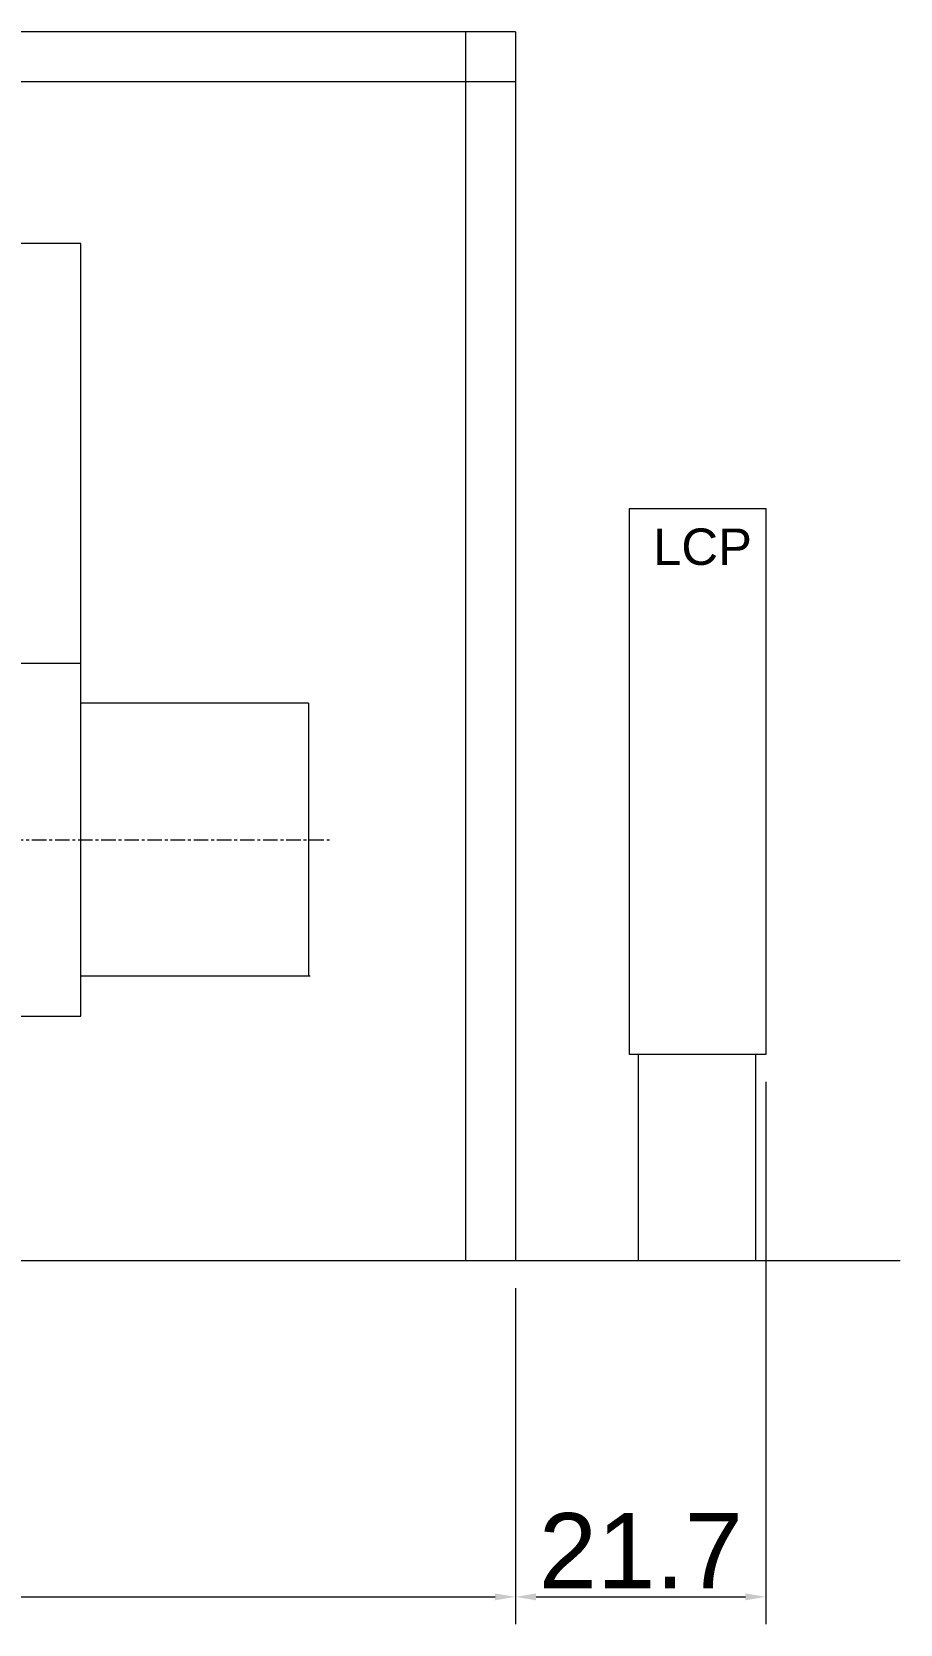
# Model space of a CAD drawing. Header units: inches. Extents: x 0 to 26418, y 0 to 20128.
# Drawn here: x 14728 to 16636, y 11839 to 15338 of the extents above; entities that cross this region are included whole.
import ezdxf

# ---------------------------------------------------------------- set-up
doc = ezdxf.new("R2010")
doc.units = ezdxf.units.IN
doc.header["$MEASUREMENT"] = 0
doc.linetypes.add('CENTER', pattern=[50.8, 31.75, -6.35, 6.35, -6.35])
doc.layers.get('Defpoints').update_dxf_attribs({"lineweight": 5})
doc.layers.add('06___ANNOTATIONS', color=7, linetype='Continuous', lineweight=5)
doc.layers.add('中心线', color=5, linetype='CENTER', lineweight=5)
doc.styles.add('Roman', font='arial.ttf')
doc.styles.get("Standard").update_dxf_attribs({"font": 'arial.ttf'})
doc.dimstyles.new('ISO-25', dxfattribs={"dimscale": 30, "dimtxt": 1.5, "dimasz": 1.5, "dimexe": 2, "dimexo": 2, "dimtad": 1, "dimtih": 1, "dimtoh": 1, "dimdec": 1, "dimlfac": 0.03937, "dimdsep": 46, "dimtxsty": 'Standard', "dimcen": 2.5, "dimclrd": 7, "dimclre": 7, "dimclrt": 7, "dimadec": 0, "dimazin": 0, "dimtfac": 1, "dimtdec": 1, "dimtmove": 0, "dimatfit": 3, "dimfxl": 1, "dimlwd": 5, "dimlwe": 5, "dimarcsym": 0})

# ---------------------------------------------------------------- blocks, each defined once
blk = doc.blocks.new('*D42')
at = {"color": 7, "linetype": 'Continuous', "lineweight": 5, "transparency": 16777216}
for p, q in [((9161.2, 13033.3), (9161.2, 11839.1)), ((15791.2, 12565.1), (15791.2, 11839.1)), ((9206.2, 11899.1), (15746.2, 11899.1))]:
    blk.add_line(p, q, dxfattribs=at)
at = {"color": 7, "transparency": 16777216}
for points in [[(9206.2, 11906.6), (9206.2, 11891.6), (9161.2, 11899.1)], [(15746.2, 11906.6), (15746.2, 11891.6), (15791.2, 11899.1)]]:
    blk.add_solid(points, dxfattribs=at)
at = {"layer": 'Defpoints', "color": 0, "transparency": 16777216}
for p in [(9161.2, 13093.3), (15791.2, 12625.1), (15791.2, 11899.1)]:
    blk.add_point(p, dxfattribs=at)
at = {"color": 7, "lineweight": 5, "transparency": 16777216, "insert": (12476.2, 12024.5), "char_height": 165, "attachment_point": 5, "style": 'Roman'}
blk.add_mtext('{\\H1.25x;C}', dxfattribs=at)
blk = doc.blocks.new('*D51')
at = {"color": 7, "linetype": 'Continuous', "lineweight": 5, "transparency": 16777216}
for p, q in [((16341.3, 13030.7), (16341.3, 11839.1)), ((15791.2, 12577.6), (15791.2, 11839.1)), ((15836.2, 11899.1), (16296.3, 11899.1))]:
    blk.add_line(p, q, dxfattribs=at)
at = {"color": 7, "transparency": 16777216}
for points in [[(15836.2, 11906.6), (15836.2, 11891.6), (15791.2, 11899.1)], [(16296.3, 11906.6), (16296.3, 11891.6), (16341.3, 11899.1)]]:
    blk.add_solid(points, dxfattribs=at)
at = {"layer": 'Defpoints', "color": 0, "transparency": 16777216}
for p in [(16341.3, 13090.7), (15791.2, 12637.6), (16341.3, 11899.1)]:
    blk.add_point(p, dxfattribs=at)
at = {"color": 7, "lineweight": 5, "transparency": 16777216, "insert": (16066.3, 12000.7), "char_height": 165, "attachment_point": 5, "style": 'Roman'}
blk.add_mtext('21.7', dxfattribs=at)

msp = doc.modelspace()

# ---------------------------------------------------------------- linework, layer by layer
at = {"color": 7, "lineweight": 5}
for p, q in [((15791.24, 15337.63), (10741.24, 15337.63)), ((15681.24, 15337.63), (15681.24, 12637.63)), ((15791.24, 15337.63), (15791.24, 12637.63)), ((15791.24, 15227.63), (10741.24, 15227.63)), ((14835.74, 14872.51), (14538.93, 14872.51)), ((14835.74, 13950.24), (14835.74, 14872.51)), ((16041.27, 14290.72), (16341.27, 14290.72)), ((16041.27, 13090.72), (16041.27, 14290.72)), ((16341.27, 14290.72), (16341.27, 13090.72)), ((14619.93, 13950.24), (14835.74, 13950.24)), ((14835.74, 13174.78), (14835.74, 13950.24)), ((15335.74, 13862.48), (14835.74, 13862.48)), ((15335.74, 13862.48), (15335.74, 13262.53)), ((15339.63, 13262.51), (14835.74, 13262.51)), ((14605.8, 13174.78), (14835.74, 13174.78)), ((16341.27, 13090.72), (16041.27, 13090.72)), ((16060.77, 13090.72), (16060.77, 12637.63)), ((16318.23, 13090.72), (16318.23, 12637.63)), ((16636.22, 12637.63), (9081.63, 12637.63))]:
    msp.add_line(p, q, dxfattribs=at)
at = {"layer": '中心线', "lineweight": 5}
msp.add_line((12442.31, 13562.51), (15383.62, 13562.51), dxfattribs=at)

# ---------------------------------------------------------------- texts
at = {"layer": '06___ANNOTATIONS', "color": 7, "linetype": 'Continuous', "lineweight": 5, "insert": (16093.16, 14205.83), "char_height": 80, "width": 4297.3632, "attachment_point": 4, "style": 'Roman'}
msp.add_mtext('LCP', dxfattribs=at)

# ---------------------------------------------------------------- dimensions: what is measured, and where the dimension line sits
at = {"color": 7, "lineweight": 5}
dim = msp.add_linear_dim(base=(15791.24, 11899.15), p1=(9161.24, 13093.29), p2=(15791.24, 12625.13), text='{\\H1.25x;C}', dimstyle='ISO-25', override={"dimtxt": 5.5, "dimpost": '\\X', "dimtxsty": 'Roman', "dimtmove": 1}, dxfattribs=at)
dim.commit()
dim.dimension.update_dxf_attribs({"geometry": '*D42', "text_midpoint": (12476.24, 12024.54)})
dim = msp.add_linear_dim(base=(16341.27, 11899.15), p1=(15791.24, 12637.63), p2=(16341.27, 13090.72), dimstyle='ISO-25', override={"dimtxt": 5.5, "dimpost": '\\X', "dimtxsty": 'Roman', "dimtmove": 1}, dxfattribs=at)
dim.commit()
dim.dimension.update_dxf_attribs({"geometry": '*D51', "text_midpoint": (16066.26, 12000.73)})

doc.saveas('drawing.dxf')
